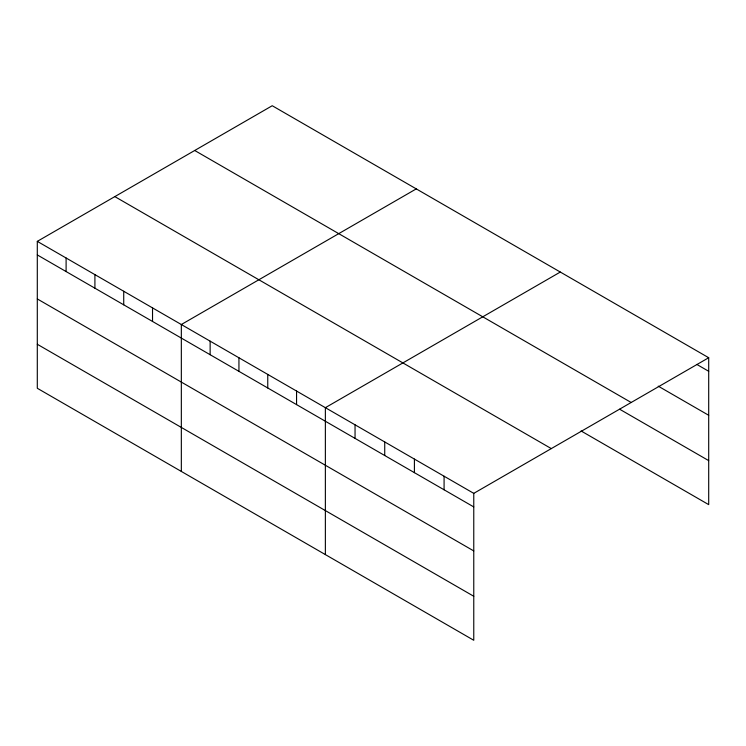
<?xml version="1.0" encoding="UTF-8"?>
<svg xmlns="http://www.w3.org/2000/svg" width="746" height="746" viewBox="0 0 746 746"><rect width="100%" height="100%" fill="white"/><g stroke="black" fill="none" stroke-linecap="round" stroke-linejoin="round"><path stroke-width="1.12" d="M473.766 550.93L473.766 493.358L37.3 241.368L37.3 388.274L473.766 640.273L473.766 550.93L37.3 298.932M581.078 430.955L708.7 504.632L708.7 357.726L272.234 105.727L37.3 241.368M416.268 188.887L181.334 324.519L181.334 471.435M560.302 272.048L325.368 407.68L325.368 554.595M473.766 493.358L708.7 357.726M696.829 364.43L708.7 371.284M658.242 386.158L708.7 415.289M194.706 150.487L631.172 402.486M619.665 409.228L708.7 460.627M114.828 196.608L551.294 448.598M37.3 254.927L473.766 506.926M37.3 344.27L473.766 596.268M444.084 476.218L444.084 489.786M414.412 459.088L414.412 472.656M384.731 441.949L384.731 455.517M355.049 424.819L355.049 438.378M296.563 391.053L296.563 404.612M267.758 374.417L267.758 387.985M238.944 357.782L238.944 371.349M210.139 341.155L210.139 354.723M152.529 307.893L152.529 321.461M123.724 291.257L123.724 304.825M94.91 274.631L94.91 288.198M66.105 257.995L66.105 271.563"/></g></svg>
